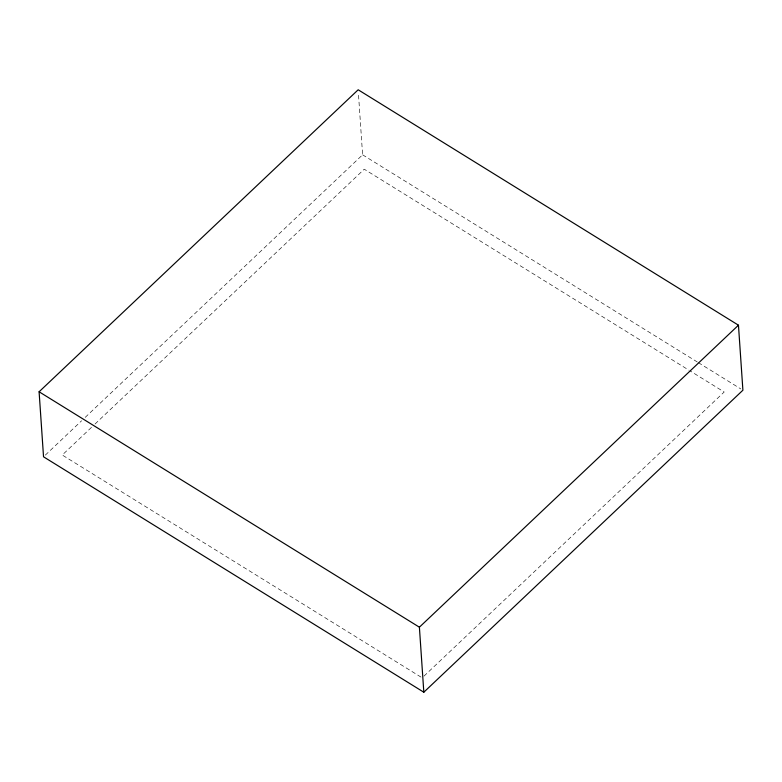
<?xml version="1.0" encoding="UTF-8"?>
<svg xmlns="http://www.w3.org/2000/svg" width="782" height="782" viewBox="0 0 782 782"><rect width="100%" height="100%" fill="white"/><g stroke="black" fill="none" stroke-linecap="round" stroke-linejoin="round"><path stroke-width="0.59" stroke-dasharray="3.91 2.93" d="M45.307 455.134L81.641 420.736M85.189 417.383L362.604 154.807L358.42 93.39M91.494 427.363L62.267 455.026L422.182 677.828M95.033 424.01L364.246 169.205L688.903 370.169M423.961 676.147L724.171 392.007L689.939 370.815M362.604 154.807L697.309 361.998M698.346 362.633L740.828 388.937"/><path stroke-width="1.17" d="M39.1 391.782L358.176 89.783L738.462 325.195L742.9 390.218L423.824 692.217L43.538 456.805L39.1 391.782L419.396 627.193L423.824 692.217M419.396 627.193L738.462 325.195"/></g></svg>
